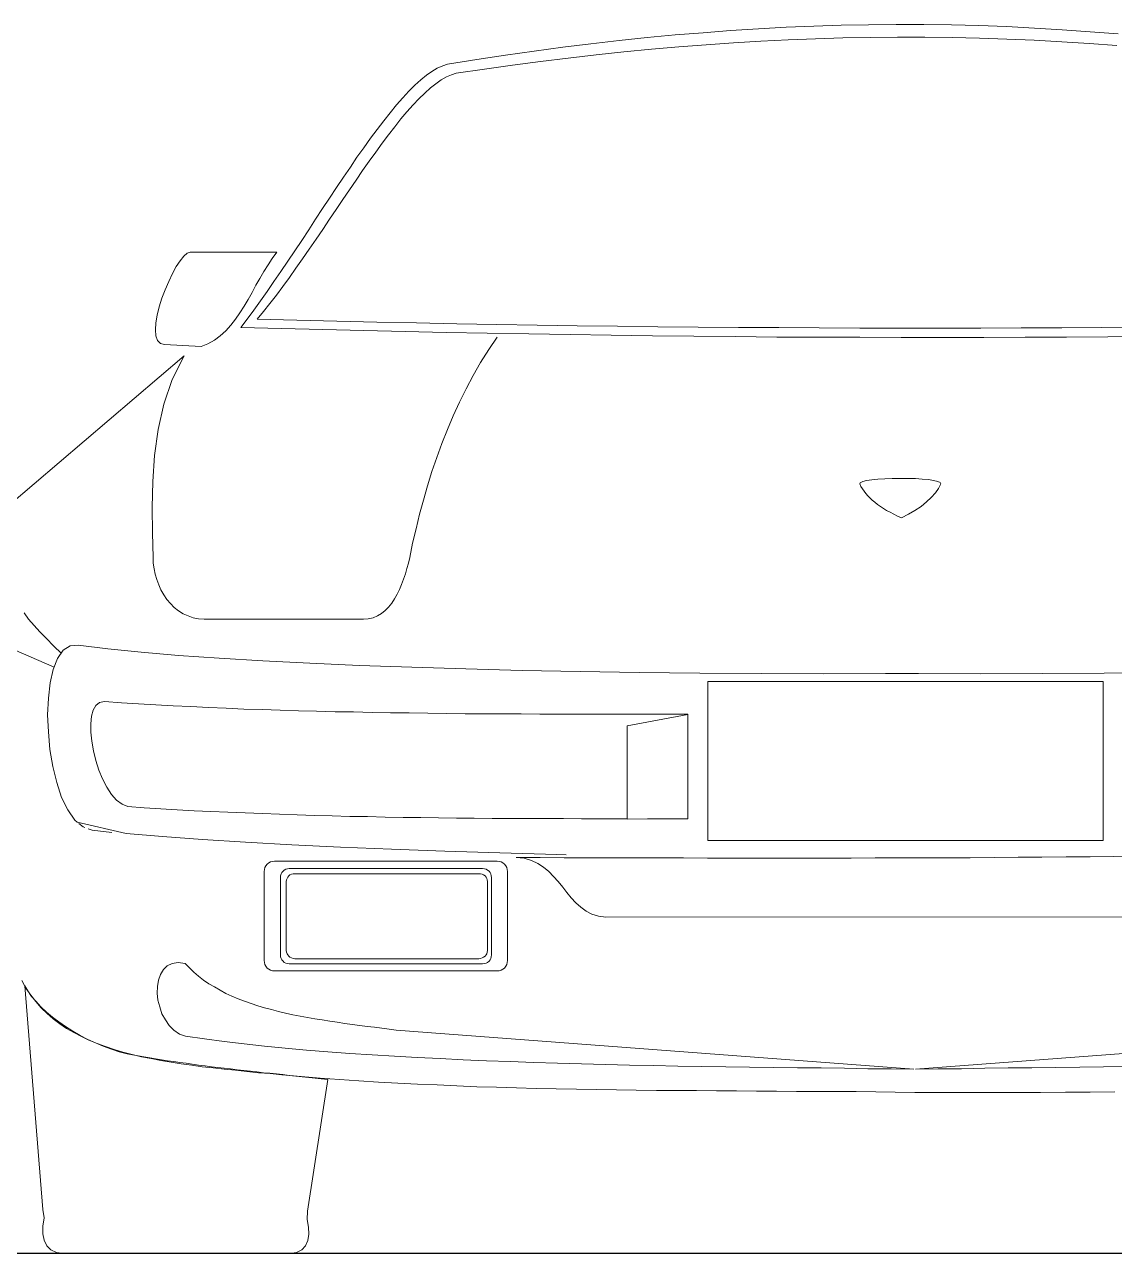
# Model space of a CAD drawing. Header units: millimetres. Extents: x 587797 to 2274247, y 1711 to 439204.
# Drawn here: x 973342 to 975114, y 283670 to 285669 of the extents above; entities that cross this region are included whole.
import ezdxf

# ---------------------------------------------------------------- set-up
doc = ezdxf.new("R2010")
doc.units = ezdxf.units.MM
doc.layers.add('finiture', color=7, linetype='Continuous', lineweight=20)

msp = doc.modelspace()

# ---------------------------------------------------------------- linework, layer by layer
msp.add_line((1042868.164, 283669.666, 442.155), (971709.651, 283669.666, 442.155))
at = {"layer": 'finiture'}
for p, q in [((974759.047, 285668.607, 442.155), (974714.19, 285668.197, 442.155)), ((974803.888, 285668.607, 442.155), (974759.047, 285668.607, 442.155)), ((974848.746, 285668.197, 442.155), (974803.888, 285668.607, 442.155)), ((974399.795, 285651.789, 442.155), (974354.134, 285647.376, 442.155)), ((974445.062, 285655.383, 442.155), (974399.795, 285651.789, 442.155)), ((974489.903, 285658.992, 442.155), (974445.062, 285655.383, 442.155)), ((974535.17, 285661.798, 442.155), (974489.903, 285658.992, 442.155)), ((974580.028, 285664.193, 442.155), (974535.17, 285661.798, 442.155)), ((974624.885, 285666.195, 442.155), (974580.028, 285664.193, 442.155)), ((974669.332, 285667.409, 442.155), (974624.885, 285666.195, 442.155)), ((974714.19, 285668.197, 442.155), (974669.332, 285667.409, 442.155)), ((974893.603, 285666.999, 442.155), (974848.746, 285668.197, 442.155)), ((974938.46, 285665.407, 442.155), (974893.603, 285666.999, 442.155)), ((974983.711, 285662.995, 442.155), (974938.46, 285665.407, 442.155)), ((975028.963, 285660.19, 442.155), (974983.711, 285662.995, 442.155)), ((975074.23, 285656.99, 442.155), (975028.963, 285660.19, 442.155)), ((975119.875, 285653.381, 442.155), (975074.23, 285656.99, 442.155)), ((974216.772, 285631.756, 442.155), (974170.307, 285625.357, 442.155)), ((974262.827, 285637.367, 442.155), (974216.772, 285631.756, 442.155)), ((974308.488, 285642.569, 442.155), (974262.827, 285637.367, 442.155)), ((974354.134, 285647.376, 442.155), (974308.488, 285642.569, 442.155)), ((974405.406, 285632.56, 442.155), (974360.943, 285628.557, 442.155)), ((974450.263, 285635.76, 442.155), (974405.406, 285632.56, 442.155)), ((974494.711, 285638.959, 442.155), (974450.263, 285635.76, 442.155)), ((974539.174, 285641.765, 442.155), (974494.711, 285638.959, 442.155)), ((974583.621, 285643.766, 442.155), (974539.174, 285641.765, 442.155)), ((974628.084, 285645.374, 442.155), (974583.621, 285643.766, 442.155)), ((974672.138, 285646.982, 442.155), (974628.084, 285645.374, 442.155)), ((974716.601, 285647.77, 442.155), (974672.138, 285646.982, 442.155)), ((974761.049, 285648.18, 442.155), (974716.601, 285647.77, 442.155)), ((974805.496, 285648.18, 442.155), (974761.049, 285648.18, 442.155)), ((974849.943, 285647.376, 442.155), (974805.496, 285648.18, 442.155)), ((974894.407, 285646.572, 442.155), (974849.943, 285647.376, 442.155)), ((974938.854, 285644.98, 442.155), (974894.407, 285646.572, 442.155)), ((974983.317, 285642.978, 442.155), (974938.854, 285644.98, 442.155)), ((975028.175, 285640.567, 442.155), (974983.317, 285642.978, 442.155)), ((975073.016, 285637.761, 442.155), (975028.175, 285640.567, 442.155)), ((975117.873, 285634.562, 442.155), (975073.016, 285637.761, 442.155)), ((974076.999, 285611.739, 442.155), (974029.73, 285604.126, 442.155)), ((974123.858, 285618.942, 442.155), (974076.999, 285611.739, 442.155)), ((974170.307, 285625.357, 442.155), (974123.858, 285618.942, 442.155)), ((974225.977, 285614.135, 442.155), (974180.726, 285608.524, 442.155)), ((974271.244, 285619.336, 442.155), (974225.977, 285614.135, 442.155)), ((974316.101, 285624.143, 442.155), (974271.244, 285619.336, 442.155)), ((974360.943, 285628.557, 442.155), (974316.101, 285624.143, 442.155)), ((974004.102, 285592.51, 442.155), (973995.291, 285586.095, 442.155)), ((974012.913, 285597.711, 442.155), (974004.102, 285592.51, 442.155)), ((974021.724, 285601.715, 442.155), (974012.913, 285597.711, 442.155)), ((974029.73, 285604.126, 442.155), (974021.724, 285601.715, 442.155)), ((974043.758, 285589.31, 442.155), (974035.751, 285586.899, 442.155)), ((974089.403, 285596.119, 442.155), (974043.758, 285589.31, 442.155)), ((974135.065, 285602.519, 442.155), (974089.403, 285596.119, 442.155)), ((974180.726, 285608.524, 442.155), (974135.065, 285602.519, 442.155)), ((973976.472, 285570.081, 442.155), (973966.858, 285560.073, 442.155)), ((973986.087, 285578.892, 442.155), (973976.472, 285570.081, 442.155)), ((973995.291, 285586.095, 442.155), (973986.087, 285578.892, 442.155)), ((974010.517, 285572.477, 442.155), (974001.706, 285565.668, 442.155)), ((974019.328, 285578.498, 442.155), (974010.517, 285572.477, 442.155)), ((974027.729, 285583.699, 442.155), (974019.328, 285578.498, 442.155)), ((974035.751, 285586.899, 442.155), (974027.729, 285583.699, 442.155)), ((973956.849, 285549.654, 442.155), (973946.841, 285538.038, 442.155)), ((973966.858, 285560.073, 442.155), (973956.849, 285549.654, 442.155)), ((973992.486, 285557.267, 442.155), (973982.871, 285548.047, 442.155)), ((974001.706, 285565.668, 442.155), (973992.486, 285557.267, 442.155)), ((973946.841, 285538.038, 442.155), (973936.422, 285525.224, 442.155)), ((973973.667, 285538.038, 442.155), (973963.658, 285526.832, 442.155)), ((973982.871, 285548.047, 442.155), (973973.667, 285538.038, 442.155)), ((973926.004, 285512.016, 442.155), (973915.192, 285497.988, 442.155)), ((973936.422, 285525.224, 442.155), (973926.004, 285512.016, 442.155)), ((973953.634, 285515.216, 442.155), (973943.625, 285502.401, 442.155)), ((973963.658, 285526.832, 442.155), (973953.634, 285515.216, 442.155)), ((973915.192, 285497.988, 442.155), (973904.379, 285483.566, 442.155)), ((973933.617, 285489.178, 442.155), (973923.198, 285475.56, 442.155)), ((973943.625, 285502.401, 442.155), (973933.617, 285489.178, 442.155)), ((973904.379, 285483.566, 442.155), (973893.567, 285468.357, 442.155)), ((973923.198, 285475.56, 442.155), (973912.796, 285461.138, 442.155)), ((973882.36, 285452.737, 442.155), (973871.532, 285436.708, 442.155)), ((973893.567, 285468.357, 442.155), (973882.36, 285452.737, 442.155)), ((973912.796, 285461.138, 442.155), (973902.377, 285446.322, 442.155)), ((973871.532, 285436.708, 442.155), (973860.326, 285420.3, 442.155)), ((973891.565, 285431.112, 442.155), (973880.753, 285415.493, 442.155)), ((973902.377, 285446.322, 442.155), (973891.565, 285431.112, 442.155)), ((973860.326, 285420.3, 442.155), (973849.104, 285403.466, 442.155)), ((973880.753, 285415.493, 442.155), (973869.94, 285399.873, 442.155)), ((973849.104, 285403.466, 442.155), (973837.897, 285386.255, 442.155)), ((973869.94, 285399.873, 442.155), (973859.128, 285383.843, 442.155)), ((973826.281, 285369.437, 442.155), (973815.074, 285352.21, 442.155)), ((973837.897, 285386.255, 442.155), (973826.281, 285369.437, 442.155)), ((973859.128, 285383.843, 442.155), (973848.315, 285367.83, 442.155)), ((973815.074, 285352.21, 442.155), (973803.852, 285334.589, 442.155)), ((973837.503, 285351.816, 442.155), (973826.691, 285335.393, 442.155)), ((973848.315, 285367.83, 442.155), (973837.503, 285351.816, 442.155)), ((973803.852, 285334.589, 442.155), (973792.646, 285317.361, 442.155)), ((973826.691, 285335.393, 442.155), (973815.863, 285319.363, 442.155)), ((973792.646, 285317.361, 442.155), (973781.03, 285300.544, 442.155)), ((973815.863, 285319.363, 442.155), (973804.656, 285303.349, 442.155)), ((973600.797, 285291.733, 442.155), (973594.792, 285284.53, 442.155)), ((973606.408, 285296.54, 442.155), (973600.797, 285291.733, 442.155)), ((973611.215, 285298.148, 442.155), (973606.408, 285296.54, 442.155)), ((973752.186, 285298.148, 442.155), (973611.215, 285298.148, 442.155)), ((973744.573, 285288.124, 442.155), (973752.186, 285298.148, 442.155)), ((973781.03, 285300.544, 442.155), (973769.807, 285283.726, 442.155)), ((973804.656, 285303.349, 442.155), (973793.844, 285287.73, 442.155)), ((973588.392, 285274.916, 442.155), (973582.372, 285263.693, 442.155)), ((973594.792, 285284.53, 442.155), (973588.392, 285274.916, 442.155)), ((973730.971, 285266.909, 442.155), (973737.764, 285277.721, 442.155)), ((973737.764, 285277.721, 442.155), (973744.573, 285288.124, 442.155)), ((973769.807, 285283.726, 442.155), (973758.601, 285266.909, 442.155)), ((973783.031, 285272.504, 442.155), (973772.613, 285257.294, 442.155)), ((973793.844, 285287.73, 442.155), (973783.031, 285272.504, 442.155)), ((973576.366, 285250.879, 442.155), (973570.361, 285237.261, 442.155)), ((973582.372, 285263.693, 442.155), (973576.366, 285250.879, 442.155)), ((973718.141, 285244.48, 442.155), (973724.556, 285255.687, 442.155)), ((973724.556, 285255.687, 442.155), (973730.971, 285266.909, 442.155)), ((973747.379, 285250.485, 442.155), (973736.566, 285234.456, 442.155)), ((973758.601, 285266.909, 442.155), (973747.379, 285250.485, 442.155)), ((973772.613, 285257.294, 442.155), (973761.801, 285242.478, 442.155)), ((973570.361, 285237.261, 442.155), (973565.16, 285223.643, 442.155)), ((973705.327, 285221.642, 442.155), (973711.742, 285232.864, 442.155)), ((973711.742, 285232.864, 442.155), (973718.141, 285244.48, 442.155)), ((973736.566, 285234.456, 442.155), (973725.36, 285219.246, 442.155)), ((973761.801, 285242.478, 442.155), (973751.382, 285228.451, 442.155)), ((973560.747, 285209.631, 442.155), (973557.547, 285196.014, 442.155)), ((973565.16, 285223.643, 442.155), (973560.747, 285209.631, 442.155)), ((973692.119, 285199.623, 442.155), (973698.928, 285210.435, 442.155)), ((973698.928, 285210.435, 442.155), (973705.327, 285221.642, 442.155)), ((973725.36, 285219.246, 442.155), (973714.548, 285204.02, 442.155)), ((973740.57, 285214.833, 442.155), (973730.561, 285201.625, 442.155)), ((973751.382, 285228.451, 442.155), (973740.57, 285214.833, 442.155)), ((973557.547, 285196.014, 442.155), (973555.545, 285183.199, 442.155)), ((973677.303, 285179.59, 442.155), (973684.9, 285189.205, 442.155)), ((973684.9, 285189.205, 442.155), (973692.119, 285199.623, 442.155)), ((973703.735, 285189.599, 442.155), (973693.317, 285175.996, 442.155)), ((973714.548, 285204.02, 442.155), (973703.735, 285189.599, 442.155)), ((973730.561, 285201.625, 442.155), (973720.143, 285189.205, 442.155)), ((973720.143, 285189.205, 442.155), (973784.623, 285187.597, 442.155)), ((973555.545, 285183.199, 442.155), (973554.742, 285171.977, 442.155)), ((973554.742, 285171.977, 442.155), (973555.545, 285162.378, 442.155)), ((973660.076, 285162.378, 442.155), (973668.886, 285170.385, 442.155)), ((973668.886, 285170.385, 442.155), (973677.303, 285179.59, 442.155)), ((973693.317, 285175.996, 442.155), (973759.799, 285174.389, 442.155)), ((973759.799, 285174.389, 442.155), (973826.691, 285172.387, 442.155)), ((973784.623, 285187.597, 442.155), (973849.513, 285186.005, 442.155)), ((973826.691, 285172.387, 442.155), (973893.567, 285170.779, 442.155)), ((973849.513, 285186.005, 442.155), (973914.388, 285184.397, 442.155)), ((973893.567, 285170.779, 442.155), (973960.443, 285169.582, 442.155)), ((973914.388, 285184.397, 442.155), (973979.278, 285183.199, 442.155)), ((973960.443, 285169.582, 442.155), (974027.335, 285167.974, 442.155)), ((973979.278, 285183.199, 442.155), (974044.562, 285182.002, 442.155)), ((974044.562, 285182.002, 442.155), (974109.83, 285180.788, 442.155)), ((974109.83, 285180.788, 442.155), (974175.115, 285179.59, 442.155)), ((974175.115, 285179.59, 442.155), (974240.399, 285178.786, 442.155)), ((974240.399, 285178.786, 442.155), (974306.077, 285177.998, 442.155)), ((974306.077, 285177.998, 442.155), (974371.361, 285177.194, 442.155)), ((974371.361, 285177.194, 442.155), (974437.039, 285176.39, 442.155)), ((974437.039, 285176.39, 442.155), (974502.733, 285175.996, 442.155)), ((974502.733, 285175.996, 442.155), (974568.411, 285175.587, 442.155)), ((974568.411, 285175.587, 442.155), (974634.09, 285175.193, 442.155)), ((974634.09, 285175.193, 442.155), (974699.768, 285174.783, 442.155)), ((974699.768, 285174.783, 442.155), (974765.446, 285174.783, 442.155)), ((974765.446, 285174.783, 442.155), (974831.124, 285174.783, 442.155)), ((974831.124, 285174.783, 442.155), (974896.802, 285174.783, 442.155)), ((974896.802, 285174.783, 442.155), (974962.481, 285175.193, 442.155)), ((974962.481, 285175.193, 442.155), (975028.175, 285175.193, 442.155)), ((975028.175, 285175.193, 442.155), (975093.443, 285175.996, 442.155)), ((975093.443, 285175.996, 442.155), (975159.137, 285176.39, 442.155)), ((973555.545, 285162.378, 442.155), (973557.941, 285154.766, 442.155)), ((973557.941, 285154.766, 442.155), (973562.748, 285149.958, 442.155)), ((973562.748, 285149.958, 442.155), (973569.557, 285147.957, 442.155)), ((973628.836, 285144.757, 442.155), (973640.043, 285149.549, 442.155)), ((973640.043, 285149.549, 442.155), (973650.461, 285155.16, 442.155)), ((973650.461, 285155.16, 442.155), (973660.076, 285162.378, 442.155)), ((974027.335, 285167.974, 442.155), (974094.211, 285166.776, 442.155)), ((974094.211, 285166.776, 442.155), (974161.497, 285165.578, 442.155)), ((974110.24, 285160.377, 442.155), (974096.622, 285139.95, 442.155)), ((974161.497, 285165.578, 442.155), (974228.782, 285164.38, 442.155)), ((974228.782, 285164.38, 442.155), (974295.674, 285163.576, 442.155)), ((974295.674, 285163.576, 442.155), (974362.96, 285162.378, 442.155)), ((974362.96, 285162.378, 442.155), (974430.23, 285161.575, 442.155)), ((974430.23, 285161.575, 442.155), (974497.516, 285161.165, 442.155)), ((974497.516, 285161.165, 442.155), (974564.802, 285160.377, 442.155)), ((974564.802, 285160.377, 442.155), (974632.088, 285159.967, 442.155)), ((974632.088, 285159.967, 442.155), (974699.768, 285159.967, 442.155)), ((974699.768, 285159.967, 442.155), (974767.038, 285159.573, 442.155)), ((974767.038, 285159.573, 442.155), (974834.324, 285159.573, 442.155)), ((974834.324, 285159.573, 442.155), (974901.61, 285159.573, 442.155)), ((974901.61, 285159.573, 442.155), (974968.895, 285159.967, 442.155)), ((974968.895, 285159.967, 442.155), (975035.772, 285159.967, 442.155)), ((975035.772, 285159.967, 442.155), (975103.057, 285160.771, 442.155)), ((975103.057, 285160.771, 442.155), (975170.343, 285161.165, 442.155)), ((973316.853, 284886.82, 442.155), (973601.207, 285129.926, 442.155)), ((973569.557, 285147.957, 442.155), (973628.836, 285144.757, 442.155)), ((973581.978, 285091.483, 442.155), (973601.207, 285129.926, 442.155)), ((974096.622, 285139.95, 442.155), (974083.398, 285119.113, 442.155)), ((974083.398, 285119.113, 442.155), (974071.388, 285097.898, 442.155)), ((973568.36, 285051.039, 442.155), (973581.978, 285091.483, 442.155)), ((974071.388, 285097.898, 442.155), (974059.772, 285076.258, 442.155)), ((974059.772, 285076.258, 442.155), (974048.959, 285054.239, 442.155)), ((973559.155, 285009.776, 442.155), (973568.36, 285051.039, 442.155)), ((974048.959, 285054.239, 442.155), (974038.951, 285032.204, 442.155)), ((974038.951, 285032.204, 442.155), (974029.336, 285009.776, 442.155)), ((973553.134, 284967.724, 442.155), (973559.155, 285009.776, 442.155)), ((974029.336, 285009.776, 442.155), (974020.526, 284987.347, 442.155)), ((974020.526, 284987.347, 442.155), (974012.109, 284964.524, 442.155)), ((973550.344, 284925.278, 442.155), (973553.134, 284967.724, 442.155)), ((974012.109, 284964.524, 442.155), (974004.102, 284941.702, 442.155)), ((974004.102, 284941.702, 442.155), (973996.899, 284918.469, 442.155)), ((974740.622, 284929.676, 442.155), (974729.415, 284928.888, 442.155)), ((974752.632, 284930.085, 442.155), (974740.622, 284929.676, 442.155)), ((974765.446, 284930.479, 442.155), (974752.632, 284930.085, 442.155)), ((974777.85, 284930.479, 442.155), (974765.446, 284930.479, 442.155)), ((974790.27, 284930.085, 442.155), (974777.85, 284930.479, 442.155)), ((974801.477, 284929.282, 442.155), (974790.27, 284930.085, 442.155)), ((974811.501, 284928.478, 442.155), (974801.477, 284929.282, 442.155)), ((973549.54, 284883.226, 442.155), (973550.344, 284925.278, 442.155)), ((973996.899, 284918.469, 442.155), (973990.484, 284895.237, 442.155)), ((974700.572, 284923.276, 442.155), (974699.768, 284921.275, 442.155)), ((974699.768, 284921.275, 442.155), (974701.769, 284917.271, 442.155)), ((974704.575, 284925.278, 442.155), (974700.572, 284923.276, 442.155)), ((974701.769, 284917.271, 442.155), (974704.181, 284913.268, 442.155)), ((974704.181, 284913.268, 442.155), (974706.987, 284909.659, 442.155)), ((974710.99, 284926.87, 442.155), (974704.575, 284925.278, 442.155)), ((974706.987, 284909.659, 442.155), (974709.792, 284905.655, 442.155)), ((974719.391, 284928.084, 442.155), (974710.99, 284926.87, 442.155)), ((974729.415, 284928.888, 442.155), (974719.391, 284928.084, 442.155)), ((974819.902, 284926.87, 442.155), (974811.501, 284928.478, 442.155)), ((974826.711, 284925.278, 442.155), (974819.902, 284926.87, 442.155)), ((974822.708, 284906.853, 442.155), (974827.925, 284914.056, 442.155)), ((974830.32, 284923.67, 442.155), (974826.711, 284925.278, 442.155)), ((974827.925, 284914.056, 442.155), (974831.518, 284921.275, 442.155)), ((974831.518, 284921.275, 442.155), (974830.32, 284923.67, 442.155)), ((973990.484, 284895.237, 442.155), (973984.085, 284872.004, 442.155)), ((974709.792, 284905.655, 442.155), (974712.992, 284902.046, 442.155)), ((974712.992, 284902.046, 442.155), (974716.601, 284898.436, 442.155)), ((974716.601, 284898.436, 442.155), (974720.195, 284894.843, 442.155)), ((974720.195, 284894.843, 442.155), (974724.198, 284891.627, 442.155)), ((974724.198, 284891.627, 442.155), (974728.611, 284888.034, 442.155)), ((974799.475, 284884.818, 442.155), (974808.286, 284892.037, 442.155)), ((974808.286, 284892.037, 442.155), (974815.899, 284899.24, 442.155)), ((974815.899, 284899.24, 442.155), (974822.708, 284906.853, 442.155)), ((973549.934, 284841.979, 442.155), (973549.54, 284883.226, 442.155)), ((973984.085, 284872.004, 442.155), (973978.474, 284848.378, 442.155)), ((974728.611, 284888.034, 442.155), (974733.419, 284884.818, 442.155)), ((974733.419, 284884.818, 442.155), (974738.226, 284881.225, 442.155)), ((974738.226, 284881.225, 442.155), (974743.427, 284878.419, 442.155)), ((974743.427, 284878.419, 442.155), (974749.038, 284875.22, 442.155)), ((974749.038, 284875.22, 442.155), (974755.043, 284872.004, 442.155)), ((974755.043, 284872.004, 442.155), (974761.443, 284869.199, 442.155)), ((974761.443, 284869.199, 442.155), (974767.842, 284866.409, 442.155)), ((974767.842, 284866.409, 442.155), (974779.048, 284872.004, 442.155)), ((974779.048, 284872.004, 442.155), (974789.467, 284878.419, 442.155)), ((974789.467, 284878.419, 442.155), (974799.475, 284884.818, 442.155)), ((973550.738, 284801.519, 442.155), (973549.934, 284841.979, 442.155)), ((973978.474, 284848.378, 442.155), (973972.863, 284825.145, 442.155)), ((973972.863, 284825.145, 442.155), (973968.056, 284801.519, 442.155)), ((973551.132, 284792.708, 442.155), (973550.738, 284801.519, 442.155)), ((973552.346, 284783.503, 442.155), (973551.132, 284792.708, 442.155)), ((973966.054, 284792.708, 442.155), (973963.658, 284783.897, 442.155)), ((973968.056, 284801.519, 442.155), (973966.054, 284792.708, 442.155)), ((973553.938, 284774.693, 442.155), (973552.346, 284783.503, 442.155)), ((973556.743, 284765.882, 442.155), (973553.938, 284774.693, 442.155)), ((973961.247, 284775.087, 442.155), (973958.047, 284766.276, 442.155)), ((973963.658, 284783.897, 442.155), (973961.247, 284775.087, 442.155)), ((973559.943, 284757.071, 442.155), (973556.743, 284765.882, 442.155)), ((973563.552, 284749.049, 442.155), (973559.943, 284757.071, 442.155)), ((973568.36, 284741.042, 442.155), (973563.552, 284749.049, 442.155)), ((973951.632, 284749.459, 442.155), (973947.629, 284741.846, 442.155)), ((973954.847, 284757.859, 442.155), (973951.632, 284749.459, 442.155)), ((973958.047, 284766.276, 442.155), (973954.847, 284757.859, 442.155)), ((973573.167, 284733.429, 442.155), (973568.36, 284741.042, 442.155)), ((973579.172, 284726.62, 442.155), (973573.167, 284733.429, 442.155)), ((973943.231, 284734.233, 442.155), (973938.818, 284727.424, 442.155)), ((973947.629, 284741.846, 442.155), (973943.231, 284734.233, 442.155)), ((973341.284, 284711.804, 442.155), (973348.487, 284701.402, 442.155)), ((973585.177, 284720.615, 442.155), (973579.172, 284726.62, 442.155)), ((973591.986, 284715.02, 442.155), (973585.177, 284720.615, 442.155)), ((973599.599, 284710.212, 442.155), (973591.986, 284715.02, 442.155)), ((973607.606, 284706.603, 442.155), (973599.599, 284710.212, 442.155)), ((973922, 284710.606, 442.155), (973915.601, 284706.603, 442.155)), ((973928.006, 284715.414, 442.155), (973922, 284710.606, 442.155)), ((973933.617, 284721.025, 442.155), (973928.006, 284715.414, 442.155)), ((973938.818, 284727.424, 442.155), (973933.617, 284721.025, 442.155)), ((973348.487, 284701.402, 442.155), (973357.297, 284690.983, 442.155)), ((973357.297, 284690.983, 442.155), (973366.502, 284680.565, 442.155)), ((973616.022, 284703.797, 442.155), (973607.606, 284706.603, 442.155)), ((973624.833, 284702.19, 442.155), (973616.022, 284703.797, 442.155)), ((973634.038, 284701.402, 442.155), (973624.833, 284702.19, 442.155)), ((973892.763, 284701.402, 442.155), (973634.038, 284701.402, 442.155)), ((973900.77, 284702.19, 442.155), (973892.763, 284701.402, 442.155)), ((973908.383, 284703.797, 442.155), (973900.77, 284702.19, 442.155)), ((973915.601, 284706.603, 442.155), (973908.383, 284703.797, 442.155)), ((973268.781, 284676.168, 442.155), (973389.734, 284623.303, 442.155)), ((973366.502, 284680.565, 442.155), (973377.314, 284669.753, 442.155)), ((973377.314, 284669.753, 442.155), (973388.931, 284658.136, 442.155)), ((973388.931, 284658.136, 442.155), (973401.76, 284645.732, 442.155)), ((973395.346, 284637.315, 442.155), (973404.55, 284650.933, 442.155)), ((973404.55, 284650.933, 442.155), (973415.772, 284658.136, 442.155)), ((973415.772, 284658.136, 442.155), (973428.981, 284659.35, 442.155)), ((973428.981, 284659.35, 442.155), (973477.053, 284653.329, 442.155)), ((973477.053, 284653.329, 442.155), (973531.509, 284647.734, 442.155)), ((973388.537, 284619.694, 442.155), (973395.346, 284637.315, 442.155)), ((973531.509, 284647.734, 442.155), (973591.986, 284642.517, 442.155)), ((973591.986, 284642.517, 442.155), (973658.074, 284637.709, 442.155)), ((973658.074, 284637.709, 442.155), (973729.363, 284633.706, 442.155)), ((973729.363, 284633.706, 442.155), (973805.854, 284629.703, 442.155)), ((973805.854, 284629.703, 442.155), (973886.364, 284626.109, 442.155)), ((973383.335, 284597.659, 442.155), (973388.537, 284619.694, 442.155)), ((973886.364, 284626.109, 442.155), (973971.271, 284623.303, 442.155)), ((973971.271, 284623.303, 442.155), (974059.378, 284620.498, 442.155)), ((974059.378, 284620.498, 442.155), (974151.094, 284618.086, 442.155)), ((974151.094, 284618.086, 442.155), (974245.206, 284616.494, 442.155)), ((974245.206, 284616.494, 442.155), (974341.32, 284614.887, 442.155)), ((974341.32, 284614.887, 442.155), (974439.845, 284613.689, 442.155)), ((974439.845, 284613.689, 442.155), (974539.568, 284612.885, 442.155)), ((974539.568, 284612.885, 442.155), (974640.505, 284612.491, 442.155)), ((974640.505, 284612.491, 442.155), (974741.819, 284612.885, 442.155)), ((974741.819, 284612.885, 442.155), (974768.653, 284612.885, 442.155)), ((974795.487, 284612.885, 442.155), (974768.653, 284612.885, 442.155)), ((974896.802, 284612.491, 442.155), (974795.487, 284612.885, 442.155)), ((974997.739, 284612.885, 442.155), (974896.802, 284612.491, 442.155)), ((975097.462, 284613.689, 442.155), (974997.739, 284612.885, 442.155)), ((975195.987, 284614.887, 442.155), (975097.462, 284613.689, 442.155)), ((973380.53, 284572.835, 442.155), (973383.335, 284597.659, 442.155)), ((974452.659, 284600.229, 442.155), (975095.854, 284600.229, 442.155)), ((974452.659, 284341.535, 442.155), (974452.659, 284600.229, 442.155)), ((975095.854, 284600.229, 442.155), (975095.854, 284341.535, 442.155)), ((973379.332, 284546.009, 442.155), (973380.53, 284572.835, 442.155)), ((973450.621, 284543.598, 442.155), (973453.411, 284553.606, 442.155)), ((973453.411, 284553.606, 442.155), (973457.824, 284561.219, 442.155)), ((973457.824, 284561.219, 442.155), (973463.829, 284566.026, 442.155)), ((973463.829, 284566.026, 442.155), (973471.836, 284567.224, 442.155)), ((973471.836, 284567.224, 442.155), (973499.482, 284565.222, 442.155)), ((973499.482, 284565.222, 442.155), (973527.112, 284563.63, 442.155)), ((973527.112, 284563.63, 442.155), (973555.151, 284562.023, 442.155)), ((973555.151, 284562.023, 442.155), (973583.585, 284560.415, 442.155)), ((973583.585, 284560.415, 442.155), (973612.019, 284559.217, 442.155)), ((973612.019, 284559.217, 442.155), (973640.847, 284557.61, 442.155)), ((973640.847, 284557.61, 442.155), (973669.69, 284556.412, 442.155)), ((973669.69, 284556.412, 442.155), (973698.518, 284555.214, 442.155)), ((973698.518, 284555.214, 442.155), (973728.165, 284554.41, 442.155)), ((973728.165, 284554.41, 442.155), (973757.403, 284553.212, 442.155)), ((973757.403, 284553.212, 442.155), (973787.035, 284552.408, 442.155)), ((973787.035, 284552.408, 442.155), (973816.666, 284551.604, 442.155)), ((973816.666, 284551.604, 442.155), (973846.708, 284550.816, 442.155)), ((973846.708, 284550.816, 442.155), (973876.749, 284550.406, 442.155)), ((973876.749, 284550.406, 442.155), (973906.791, 284549.603, 442.155)), ((973906.791, 284549.603, 442.155), (973936.816, 284549.209, 442.155)), ((973936.816, 284549.209, 442.155), (973967.252, 284548.799, 442.155)), ((973380.53, 284517.969, 442.155), (973379.332, 284546.009, 442.155)), ((973449.407, 284531.177, 442.155), (973450.621, 284543.598, 442.155)), ((973449.407, 284517.56, 442.155), (973449.407, 284531.177, 442.155)), ((973967.252, 284548.799, 442.155), (973997.293, 284548.405, 442.155)), ((973997.293, 284548.405, 442.155), (974027.729, 284548.011, 442.155)), ((974027.729, 284548.011, 442.155), (974058.164, 284547.601, 442.155)), ((974058.164, 284547.601, 442.155), (974088.615, 284547.601, 442.155)), ((974088.615, 284547.601, 442.155), (974119.051, 284547.207, 442.155)), ((974119.051, 284547.207, 442.155), (974149.092, 284547.207, 442.155)), ((974149.092, 284547.207, 442.155), (974179.528, 284546.797, 442.155)), ((974179.528, 284546.797, 442.155), (974209.963, 284546.797, 442.155)), ((974209.963, 284546.797, 442.155), (974240.399, 284546.797, 442.155)), ((974240.399, 284546.797, 442.155), (974270.44, 284546.797, 442.155)), ((974270.44, 284546.797, 442.155), (974300.482, 284546.797, 442.155)), ((974300.482, 284546.797, 442.155), (974330.507, 284546.797, 442.155)), ((974420.222, 284546.403, 442.155), (974321.697, 284527.978, 442.155)), ((974330.507, 284546.797, 442.155), (974360.549, 284546.797, 442.155)), ((974360.549, 284546.797, 442.155), (974390.59, 284546.797, 442.155)), ((974390.59, 284546.797, 442.155), (974420.222, 284546.797, 442.155)), ((974420.222, 284546.797, 442.155), (974420.222, 284376.604, 442.155)), ((974420.222, 284377.408, 442.155), (974420.222, 284546.403, 442.155)), ((973382.925, 284489.551, 442.155), (973380.53, 284517.969, 442.155)), ((973451.015, 284502.759, 442.155), (973449.407, 284517.56, 442.155)), ((974321.697, 284527.978, 442.155), (974321.697, 284376.21, 442.155)), ((973387.733, 284461.512, 442.155), (973382.925, 284489.551, 442.155)), ((973453.821, 284487.14, 442.155), (973451.015, 284502.759, 442.155)), ((973457.824, 284471.52, 442.155), (973453.821, 284487.14, 442.155)), ((973462.631, 284455.901, 442.155), (973457.824, 284471.52, 442.155)), ((973394.148, 284435.474, 442.155), (973387.733, 284461.512, 442.155)), ((973468.637, 284441.494, 442.155), (973462.631, 284455.901, 442.155)), ((973402.154, 284411.453, 442.155), (973394.148, 284435.474, 442.155)), ((973475.445, 284427.877, 442.155), (973468.637, 284441.494, 442.155)), ((973412.163, 284391.026, 442.155), (973402.154, 284411.453, 442.155)), ((973483.058, 284416.26, 442.155), (973475.445, 284427.877, 442.155)), ((973491.459, 284407.04, 442.155), (973483.058, 284416.26, 442.155)), ((973423.779, 284374.603, 442.155), (973412.163, 284391.026, 442.155)), ((973500.27, 284400.231, 442.155), (973491.459, 284407.04, 442.155)), ((973509.49, 284396.637, 442.155), (973500.27, 284400.231, 442.155)), ((973536.316, 284394.636, 442.155), (973509.49, 284396.637, 442.155)), ((973563.158, 284393.028, 442.155), (973536.316, 284394.636, 442.155)), ((973589.984, 284391.42, 442.155), (973563.158, 284393.028, 442.155)), ((973617.614, 284389.828, 442.155), (973589.984, 284391.42, 442.155)), ((973644.85, 284388.615, 442.155), (973617.614, 284389.828, 442.155)), ((973427.389, 284371.403, 442.155), (973423.779, 284374.603, 442.155)), ((973507.095, 284352.978, 442.155), (973427.389, 284371.403, 442.155)), ((973427.389, 284371.403, 442.155), (973427.389, 284371.403, 442.155)), ((973672.496, 284387.417, 442.155), (973644.85, 284388.615, 442.155)), ((973700.52, 284386.219, 442.155), (973672.496, 284387.417, 442.155)), ((973728.56, 284385.021, 442.155), (973700.52, 284386.219, 442.155)), ((973756.599, 284384.217, 442.155), (973728.56, 284385.021, 442.155)), ((973785.033, 284383.019, 442.155), (973756.599, 284384.217, 442.155)), ((973813.467, 284382.215, 442.155), (973785.033, 284383.019, 442.155)), ((973841.901, 284381.412, 442.155), (973813.467, 284382.215, 442.155)), ((973870.744, 284380.608, 442.155), (973841.901, 284381.412, 442.155)), ((973899.178, 284380.214, 442.155), (973870.744, 284380.608, 442.155)), ((973928.006, 284379.41, 442.155), (973899.178, 284380.214, 442.155)), ((973957.243, 284379.016, 442.155), (973928.006, 284379.41, 442.155)), ((973986.087, 284378.606, 442.155), (973957.243, 284379.016, 442.155)), ((974014.915, 284378.212, 442.155), (973986.087, 284378.606, 442.155)), ((974044.152, 284377.802, 442.155), (974014.915, 284378.212, 442.155)), ((974072.996, 284377.802, 442.155), (974044.152, 284377.802, 442.155)), ((974102.233, 284377.408, 442.155), (974072.996, 284377.802, 442.155)), ((974131.471, 284377.408, 442.155), (974102.233, 284377.408, 442.155)), ((974160.299, 284377.014, 442.155), (974131.471, 284377.408, 442.155)), ((974189.536, 284377.014, 442.155), (974160.299, 284377.014, 442.155)), ((974218.364, 284377.014, 442.155), (974189.536, 284377.014, 442.155)), ((974247.602, 284376.604, 442.155), (974218.364, 284377.014, 442.155)), ((974276.445, 284376.604, 442.155), (974247.602, 284376.604, 442.155)), ((974305.273, 284376.604, 442.155), (974276.445, 284376.604, 442.155)), ((974321.697, 284376.604, 442.155), (974305.273, 284376.604, 442.155)), ((974321.697, 284376.21, 442.155), (974420.222, 284377.408, 442.155)), ((974354.544, 284376.604, 442.155), (974354.544, 284376.604, 442.155)), ((974362.96, 284376.604, 442.155), (974354.544, 284376.604, 442.155)), ((974391.788, 284376.604, 442.155), (974362.96, 284376.604, 442.155)), ((974420.222, 284376.604, 442.155), (974391.788, 284376.604, 442.155)), ((973430.194, 284368.992, 442.155), (973430.194, 284368.992, 442.155)), ((973437.003, 284363.396, 442.155), (973430.194, 284368.992, 442.155)), ((973439.793, 284362.592, 442.155), (973437.003, 284363.396, 442.155)), ((973445.01, 284360.591, 442.155), (973445.01, 284360.591, 442.155)), ((973451.819, 284358.179, 442.155), (973445.01, 284360.591, 442.155)), ((973483.862, 284354.176, 442.155), (973451.819, 284358.179, 442.155)), ((973566.358, 284347.777, 442.155), (973507.095, 284352.978, 442.155)), ((973631.248, 284342.969, 442.155), (973566.358, 284347.777, 442.155)), ((973701.339, 284338.556, 442.155), (973631.248, 284342.969, 442.155)), ((973776.222, 284334.553, 442.155), (973701.339, 284338.556, 442.155)), ((973855.518, 284330.549, 442.155), (973776.222, 284334.553, 442.155)), ((973938.424, 284327.35, 442.155), (973855.518, 284330.549, 442.155)), ((975095.854, 284341.535, 442.155), (974452.659, 284341.535, 442.155)), ((974024.939, 284324.134, 442.155), (973938.424, 284327.35, 442.155)), ((974114.653, 284321.345, 442.155), (974024.939, 284324.134, 442.155)), ((974207.158, 284318.539, 442.155), (974114.653, 284321.345, 442.155)), ((974154.294, 284312.534, 442.155), (974141.07, 284313.732, 442.155)), ((974141.07, 284313.732, 442.155), (974179.922, 284313.732, 442.155)), ((974165.91, 284308.924, 442.155), (974154.294, 284312.534, 442.155)), ((974179.922, 284313.732, 442.155), (974219.168, 284313.322, 442.155)), ((974222.383, 284318.129, 442.155), (974207.158, 284318.539, 442.155)), ((974219.168, 284313.322, 442.155), (974258.02, 284313.322, 442.155)), ((974258.02, 284313.322, 442.155), (974296.872, 284312.928, 442.155)), ((974296.872, 284312.928, 442.155), (974335.724, 284312.928, 442.155)), ((974335.724, 284312.928, 442.155), (974374.561, 284312.928, 442.155)), ((974374.561, 284312.928, 442.155), (974413.413, 284312.928, 442.155)), ((974413.413, 284312.928, 442.155), (974452.265, 284312.534, 442.155)), ((974452.265, 284312.534, 442.155), (974491.117, 284312.534, 442.155)), ((974491.117, 284312.534, 442.155), (974530.363, 284312.534, 442.155)), ((974530.363, 284312.534, 442.155), (974569.215, 284312.534, 442.155)), ((974569.215, 284312.534, 442.155), (974608.052, 284312.534, 442.155)), ((974608.052, 284312.534, 442.155), (974646.904, 284312.534, 442.155)), ((974646.904, 284312.534, 442.155), (974685.756, 284312.534, 442.155)), ((974685.756, 284312.534, 442.155), (974724.608, 284312.928, 442.155)), ((974724.608, 284312.928, 442.155), (974763.444, 284312.928, 442.155)), ((974763.444, 284312.928, 442.155), (974801.887, 284312.928, 442.155)), ((974801.887, 284312.928, 442.155), (974840.739, 284313.322, 442.155)), ((974840.739, 284313.322, 442.155), (974879.575, 284313.322, 442.155)), ((974879.575, 284313.322, 442.155), (974918.427, 284313.732, 442.155)), ((974918.427, 284313.732, 442.155), (974957.279, 284314.126, 442.155)), ((974957.279, 284314.126, 442.155), (974996.131, 284314.126, 442.155)), ((974996.131, 284314.126, 442.155), (975035.378, 284314.536, 442.155)), ((975035.378, 284314.536, 442.155), (975074.23, 284314.93, 442.155)), ((975074.23, 284314.93, 442.155), (975113.066, 284315.324, 442.155)), ((975113.066, 284315.324, 442.155), (975151.918, 284315.733, 442.155)), ((973731.365, 284290.893, 442.155), (973731.759, 284294.109, 442.155)), ((973731.365, 284145.919, 442.155), (973731.365, 284290.893, 442.155)), ((973731.759, 284294.109, 442.155), (973732.563, 284297.308, 442.155)), ((973732.563, 284297.308, 442.155), (973734.171, 284300.114, 442.155)), ((973734.171, 284300.114, 442.155), (973736.172, 284302.919, 442.155)), ((973736.172, 284302.919, 442.155), (973738.978, 284304.921, 442.155)), ((973738.978, 284304.921, 442.155), (973741.783, 284306.513, 442.155)), ((973741.783, 284306.513, 442.155), (973744.983, 284307.317, 442.155)), ((973744.983, 284307.317, 442.155), (973748.183, 284307.727, 442.155)), ((973748.183, 284307.727, 442.155), (974110.24, 284307.727, 442.155)), ((973758.995, 284286.89, 442.155), (973760.193, 284289.301, 442.155)), ((973760.193, 284289.301, 442.155), (973762.21, 284291.697, 442.155)), ((973762.21, 284291.697, 442.155), (973764.212, 284293.305, 442.155)), ((973764.212, 284293.305, 442.155), (973766.608, 284294.503, 442.155)), ((973766.608, 284294.503, 442.155), (973769.413, 284295.307, 442.155)), ((973769.413, 284295.307, 442.155), (973772.219, 284295.701, 442.155)), ((973772.219, 284295.701, 442.155), (974086.614, 284295.701, 442.155)), ((974086.614, 284295.701, 442.155), (974089.403, 284295.307, 442.155)), ((974089.403, 284295.307, 442.155), (974092.209, 284294.503, 442.155)), ((974092.209, 284294.503, 442.155), (974094.621, 284293.305, 442.155)), ((974094.621, 284293.305, 442.155), (974097.016, 284291.697, 442.155)), ((974097.016, 284291.697, 442.155), (974098.624, 284289.301, 442.155)), ((974098.624, 284289.301, 442.155), (974099.822, 284286.89, 442.155)), ((974110.24, 284307.727, 442.155), (974113.44, 284307.317, 442.155)), ((974113.44, 284307.317, 442.155), (974116.639, 284306.513, 442.155)), ((974116.639, 284306.513, 442.155), (974119.445, 284304.921, 442.155)), ((974119.445, 284304.921, 442.155), (974122.25, 284302.919, 442.155)), ((974122.25, 284302.919, 442.155), (974124.252, 284300.114, 442.155)), ((974124.252, 284300.114, 442.155), (974125.86, 284297.308, 442.155)), ((974125.86, 284297.308, 442.155), (974126.664, 284294.109, 442.155)), ((974126.664, 284294.109, 442.155), (974127.058, 284290.893, 442.155)), ((974127.058, 284290.893, 442.155), (974127.058, 284145.919, 442.155)), ((974176.312, 284304.117, 442.155), (974165.91, 284308.924, 442.155)), ((974185.533, 284298.112, 442.155), (974176.312, 284304.117, 442.155)), ((974194.344, 284290.893, 442.155), (974185.533, 284298.112, 442.155)), ((974201.956, 284282.886, 442.155), (974194.344, 284290.893, 442.155)), ((973757.797, 284281.295, 442.155), (973758.191, 284284.084, 442.155)), ((973757.797, 284155.124, 442.155), (973757.797, 284281.295, 442.155)), ((973758.191, 284284.084, 442.155), (973758.995, 284286.89, 442.155)), ((973767.412, 284274.486, 442.155), (973767.806, 284277.275, 442.155)), ((973767.412, 284162.342, 442.155), (973767.412, 284274.486, 442.155)), ((973767.806, 284277.275, 442.155), (973768.61, 284279.687, 442.155)), ((973768.61, 284279.687, 442.155), (973769.807, 284281.689, 442.155)), ((973769.807, 284281.689, 442.155), (973771.415, 284283.69, 442.155)), ((973771.415, 284283.69, 442.155), (973773.417, 284285.298, 442.155)), ((973773.417, 284285.298, 442.155), (973775.813, 284286.496, 442.155)), ((973775.813, 284286.496, 442.155), (973778.618, 284286.89, 442.155)), ((973778.618, 284286.89, 442.155), (973781.424, 284287.3, 442.155)), ((973781.424, 284287.3, 442.155), (974080.593, 284287.3, 442.155)), ((974080.593, 284287.3, 442.155), (974083.398, 284286.89, 442.155)), ((974083.398, 284286.89, 442.155), (974085.81, 284286.496, 442.155)), ((974085.81, 284286.496, 442.155), (974088.206, 284285.298, 442.155)), ((974088.206, 284285.298, 442.155), (974090.617, 284283.69, 442.155)), ((974090.617, 284283.69, 442.155), (974092.209, 284281.689, 442.155)), ((974092.209, 284281.689, 442.155), (974093.423, 284279.687, 442.155)), ((974093.423, 284279.687, 442.155), (974094.211, 284277.275, 442.155)), ((974094.211, 284277.275, 442.155), (974094.621, 284274.486, 442.155)), ((974094.621, 284274.486, 442.155), (974094.621, 284162.342, 442.155)), ((974099.822, 284286.89, 442.155), (974100.626, 284284.084, 442.155)), ((974100.626, 284284.084, 442.155), (974101.02, 284281.295, 442.155)), ((974101.02, 284281.295, 442.155), (974101.02, 284155.124, 442.155)), ((974209.553, 284274.486, 442.155), (974201.956, 284282.886, 442.155)), ((974216.772, 284265.675, 442.155), (974209.553, 284274.486, 442.155)), ((974223.581, 284256.864, 442.155), (974216.772, 284265.675, 442.155)), ((974230.784, 284248.054, 442.155), (974223.581, 284256.864, 442.155)), ((974238.397, 284240.031, 442.155), (974230.784, 284248.054, 442.155)), ((974246.404, 284232.828, 442.155), (974238.397, 284240.031, 442.155)), ((974254.82, 284226.413, 442.155), (974246.404, 284232.828, 442.155)), ((974264.435, 284221.606, 442.155), (974254.82, 284226.413, 442.155)), ((974274.838, 284218.012, 442.155), (974264.435, 284221.606, 442.155)), ((974286.864, 284216.404, 442.155), (974274.838, 284218.012, 442.155)), ((975250.443, 284217.208, 442.155), (974286.864, 284216.404, 442.155)), ((973758.191, 284152.334, 442.155), (973757.797, 284155.124, 442.155)), ((973758.995, 284149.528, 442.155), (973758.191, 284152.334, 442.155)), ((973760.193, 284147.117, 442.155), (973758.995, 284149.528, 442.155)), ((973767.806, 284159.537, 442.155), (973767.412, 284162.342, 442.155)), ((973768.61, 284157.125, 442.155), (973767.806, 284159.537, 442.155)), ((973769.807, 284155.124, 442.155), (973768.61, 284157.125, 442.155)), ((973771.415, 284153.122, 442.155), (973769.807, 284155.124, 442.155)), ((973773.417, 284151.53, 442.155), (973771.415, 284153.122, 442.155)), ((973775.813, 284150.332, 442.155), (973773.417, 284151.53, 442.155)), ((973778.618, 284149.528, 442.155), (973775.813, 284150.332, 442.155)), ((973781.424, 284149.119, 442.155), (973778.618, 284149.528, 442.155)), ((974083.398, 284149.528, 442.155), (974080.593, 284149.119, 442.155)), ((974085.81, 284150.332, 442.155), (974083.398, 284149.528, 442.155)), ((974088.206, 284151.53, 442.155), (974085.81, 284150.332, 442.155)), ((974090.617, 284153.122, 442.155), (974088.206, 284151.53, 442.155)), ((974092.209, 284155.124, 442.155), (974090.617, 284153.122, 442.155)), ((974093.423, 284157.125, 442.155), (974092.209, 284155.124, 442.155)), ((974094.211, 284159.537, 442.155), (974093.423, 284157.125, 442.155)), ((974094.621, 284162.342, 442.155), (974094.211, 284159.537, 442.155)), ((974099.822, 284149.528, 442.155), (974098.624, 284147.117, 442.155)), ((974100.626, 284152.334, 442.155), (974099.822, 284149.528, 442.155)), ((974101.02, 284155.124, 442.155), (974100.626, 284152.334, 442.155)), ((973562.748, 284123.49, 442.155), (973567.556, 284131.497, 442.155)), ((973567.556, 284131.497, 442.155), (973573.971, 284137.502, 442.155)), ((973573.971, 284137.502, 442.155), (973581.978, 284141.506, 442.155)), ((973581.978, 284141.506, 442.155), (973591.592, 284142.719, 442.155)), ((973591.592, 284142.719, 442.155), (973603.208, 284141.506, 442.155)), ((973603.208, 284141.506, 442.155), (973610.017, 284134.303, 442.155)), ((973610.017, 284134.303, 442.155), (973617.22, 284127.1, 442.155)), ((973731.759, 284142.719, 442.155), (973731.365, 284145.919, 442.155)), ((973732.563, 284139.504, 442.155), (973731.759, 284142.719, 442.155)), ((973734.171, 284136.714, 442.155), (973732.563, 284139.504, 442.155)), ((973736.172, 284133.909, 442.155), (973734.171, 284136.714, 442.155)), ((973738.978, 284131.907, 442.155), (973736.172, 284133.909, 442.155)), ((973741.783, 284130.299, 442.155), (973738.978, 284131.907, 442.155)), ((973744.983, 284129.495, 442.155), (973741.783, 284130.299, 442.155)), ((973748.183, 284129.101, 442.155), (973744.983, 284129.495, 442.155)), ((973762.21, 284145.115, 442.155), (973760.193, 284147.117, 442.155)), ((973764.212, 284143.113, 442.155), (973762.21, 284145.115, 442.155)), ((973766.608, 284141.916, 442.155), (973764.212, 284143.113, 442.155)), ((973769.413, 284141.112, 442.155), (973766.608, 284141.916, 442.155)), ((973772.219, 284140.718, 442.155), (973769.413, 284141.112, 442.155)), ((974086.614, 284140.718, 442.155), (973772.219, 284140.718, 442.155)), ((974080.593, 284149.119, 442.155), (973781.424, 284149.119, 442.155)), ((974089.403, 284141.112, 442.155), (974086.614, 284140.718, 442.155)), ((974092.209, 284141.916, 442.155), (974089.403, 284141.112, 442.155)), ((974094.621, 284143.113, 442.155), (974092.209, 284141.916, 442.155)), ((974097.016, 284145.115, 442.155), (974094.621, 284143.113, 442.155)), ((974098.624, 284147.117, 442.155), (974097.016, 284145.115, 442.155)), ((974113.44, 284129.495, 442.155), (974110.24, 284129.101, 442.155)), ((974116.639, 284130.299, 442.155), (974113.44, 284129.495, 442.155)), ((974119.445, 284131.907, 442.155), (974116.639, 284130.299, 442.155)), ((974122.25, 284133.909, 442.155), (974119.445, 284131.907, 442.155)), ((974124.252, 284136.714, 442.155), (974122.25, 284133.909, 442.155)), ((974125.86, 284139.504, 442.155), (974124.252, 284136.714, 442.155)), ((974126.664, 284142.719, 442.155), (974125.86, 284139.504, 442.155)), ((974127.058, 284145.919, 442.155), (974126.664, 284142.719, 442.155)), ((973337.264, 284113.482, 442.155), (973344.073, 284101.062, 442.155)), ((973557.941, 284103.867, 442.155), (973559.549, 284114.286, 442.155)), ((973559.549, 284114.286, 442.155), (973562.748, 284123.49, 442.155)), ((973617.22, 284127.1, 442.155), (973624.833, 284120.685, 442.155)), ((973624.833, 284120.685, 442.155), (973632.84, 284114.286, 442.155)), ((973632.84, 284114.286, 442.155), (973641.651, 284108.265, 442.155)), ((974110.24, 284129.101, 442.155), (973748.183, 284129.101, 442.155)), ((973347.289, 284096.664, 442.155), (973342.481, 284105.065, 442.155)), ((973342.481, 284105.065, 442.155), (973371.506, 283741.365, 442.155)), ((973344.073, 284101.062, 442.155), (973352.096, 284089.855, 442.155)), ((973353.294, 284087.854, 442.155), (973347.289, 284096.664, 442.155)), ((973352.096, 284089.855, 442.155), (973360.103, 284079.437, 442.155)), ((973557.547, 284093.055, 442.155), (973557.941, 284103.867, 442.155)), ((973558.745, 284081.833, 442.155), (973557.547, 284093.055, 442.155)), ((973641.651, 284108.265, 442.155), (973650.461, 284103.063, 442.155)), ((973650.461, 284103.063, 442.155), (973659.682, 284097.862, 442.155)), ((973659.682, 284097.862, 442.155), (973668.886, 284092.645, 442.155)), ((973668.886, 284092.645, 442.155), (973678.895, 284088.248, 442.155)), ((973360.497, 284079.437, 442.155), (973353.294, 284087.854, 442.155)), ((973360.103, 284079.437, 442.155), (973368.913, 284069.428, 442.155)), ((973368.504, 284070.626, 442.155), (973360.497, 284079.437, 442.155)), ((973377.314, 284062.21, 442.155), (973368.504, 284070.626, 442.155)), ((973368.913, 284069.428, 442.155), (973378.528, 284059.814, 442.155)), ((973561.551, 284070.626, 442.155), (973558.745, 284081.833, 442.155)), ((973565.16, 284059.404, 442.155), (973561.551, 284070.626, 442.155)), ((973678.895, 284088.248, 442.155), (973688.904, 284083.834, 442.155)), ((973688.904, 284083.834, 442.155), (973699.322, 284079.831, 442.155)), ((973699.322, 284079.831, 442.155), (973710.134, 284076.237, 442.155)), ((973710.134, 284076.237, 442.155), (973720.947, 284072.628, 442.155)), ((973720.947, 284072.628, 442.155), (973731.759, 284069.019, 442.155)), ((973387.339, 284054.203, 442.155), (973377.314, 284062.21, 442.155)), ((973378.528, 284059.814, 442.155), (973388.537, 284051.397, 442.155)), ((973397.741, 284046.196, 442.155), (973387.339, 284054.203, 442.155)), ((973388.537, 284051.397, 442.155), (973399.349, 284043.39, 442.155)), ((973570.771, 284049.395, 442.155), (973565.16, 284059.404, 442.155)), ((973731.759, 284069.019, 442.155), (973743.375, 284066.213, 442.155)), ((973743.375, 284066.213, 442.155), (973754.598, 284063.423, 442.155)), ((973754.598, 284063.423, 442.155), (973766.214, 284060.618, 442.155)), ((973766.214, 284060.618, 442.155), (973777.814, 284057.812, 442.155)), ((973777.814, 284057.812, 442.155), (973789.84, 284055.401, 442.155)), ((973789.84, 284055.401, 442.155), (973801.851, 284053.399, 442.155)), ((973801.851, 284053.399, 442.155), (973813.861, 284051.397, 442.155)), ((973813.861, 284051.397, 442.155), (973825.887, 284049.395, 442.155)), ((973408.554, 284038.583, 442.155), (973397.741, 284046.196, 442.155)), ((973399.349, 284043.39, 442.155), (973410.161, 284035.778, 442.155)), ((973420.17, 284031.38, 442.155), (973408.554, 284038.583, 442.155)), ((973410.161, 284035.778, 442.155), (973421.778, 284028.969, 442.155)), ((973432.196, 284024.161, 442.155), (973420.17, 284031.38, 442.155)), ((973577.17, 284040.191, 442.155), (973570.771, 284049.395, 442.155)), ((973584.783, 284032.578, 442.155), (973577.17, 284040.191, 442.155)), ((973593.594, 284026.573, 442.155), (973584.783, 284032.578, 442.155)), ((973825.887, 284049.395, 442.155), (973838.291, 284047.394, 442.155)), ((973838.291, 284047.394, 442.155), (973850.317, 284045.786, 442.155)), ((973850.317, 284045.786, 442.155), (973862.327, 284043.784, 442.155)), ((973862.327, 284043.784, 442.155), (973874.747, 284042.192, 442.155)), ((973874.747, 284042.192, 442.155), (973886.758, 284040.585, 442.155)), ((973886.758, 284040.585, 442.155), (973898.768, 284038.993, 442.155)), ((973898.768, 284038.993, 442.155), (973910.794, 284037.779, 442.155)), ((973910.794, 284037.779, 442.155), (973922.804, 284036.187, 442.155)), ((973922.804, 284036.187, 442.155), (973934.421, 284034.58, 442.155)), ((973934.421, 284034.58, 442.155), (973946.037, 284032.972, 442.155)), ((973946.037, 284032.972, 442.155), (974787.875, 283969.296, 442.155)), ((975632.124, 284032.972, 442.155), (974790.27, 283969.296, 442.155)), ((973421.778, 284028.969, 442.155), (973434.198, 284022.569, 442.155)), ((973444.6, 284017.762, 442.155), (973432.196, 284024.161, 442.155)), ((973434.198, 284022.569, 442.155), (973446.602, 284016.564, 442.155)), ((973457.02, 284012.151, 442.155), (973444.6, 284017.762, 442.155)), ((973446.602, 284016.564, 442.155), (973459.826, 284010.953, 442.155)), ((973469.834, 284006.54, 442.155), (973457.02, 284012.151, 442.155)), ((973459.826, 284010.953, 442.155), (973473.444, 284006.146, 442.155)), ((973603.602, 284022.963, 442.155), (973593.594, 284026.573, 442.155)), ((973634.448, 284018.566, 442.155), (973603.602, 284022.963, 442.155)), ((973666.491, 284014.563, 442.155), (973634.448, 284018.566, 442.155)), ((973698.928, 284010.543, 442.155), (973666.491, 284014.563, 442.155)), ((973732.169, 284006.95, 442.155), (973698.928, 284010.543, 442.155)), ((973483.058, 284001.733, 442.155), (973469.834, 284006.54, 442.155)), ((973473.444, 284006.146, 442.155), (973487.456, 284001.339, 442.155)), ((973495.872, 283997.729, 442.155), (973483.058, 284001.733, 442.155)), ((973487.456, 284001.339, 442.155), (973501.878, 283996.925, 442.155)), ((973508.687, 283994.53, 442.155), (973495.872, 283997.729, 442.155)), ((973501.878, 283996.925, 442.155), (973516.693, 283993.332, 442.155)), ((973517.497, 283992.922, 442.155), (973508.687, 283994.53, 442.155)), ((973516.693, 283993.332, 442.155), (973531.919, 283989.722, 442.155)), ((973526.702, 283990.92, 442.155), (973517.497, 283992.922, 442.155)), ((973535.922, 283989.328, 442.155), (973526.702, 283990.92, 442.155)), ((973531.919, 283989.722, 442.155), (973547.539, 283986.523, 442.155)), ((973765.804, 284003.734, 442.155), (973732.169, 284006.95, 442.155)), ((973800.243, 284000.535, 442.155), (973765.804, 284003.734, 442.155)), ((973835.092, 283997.729, 442.155), (973800.243, 284000.535, 442.155)), ((973870.744, 283994.924, 442.155), (973835.092, 283997.729, 442.155)), ((973906.791, 283992.528, 442.155), (973870.744, 283994.924, 442.155)), ((973943.231, 283990.526, 442.155), (973906.791, 283992.528, 442.155)), ((973980.082, 283988.115, 442.155), (973943.231, 283990.526, 442.155)), ((973545.537, 283987.721, 442.155), (973535.922, 283989.328, 442.155)), ((973554.742, 283986.113, 442.155), (973545.537, 283987.721, 442.155)), ((973547.539, 283986.523, 442.155), (973563.552, 283983.323, 442.155)), ((973564.75, 283984.521, 442.155), (973554.742, 283986.113, 442.155)), ((973563.552, 283983.323, 442.155), (973579.976, 283980.518, 442.155)), ((973574.365, 283982.913, 442.155), (973564.75, 283984.521, 442.155)), ((973584.373, 283981.716, 442.155), (973574.365, 283982.913, 442.155)), ((973579.976, 283980.518, 442.155), (973596.399, 283978.106, 442.155)), ((973594.398, 283980.108, 442.155), (973584.373, 283981.716, 442.155)), ((973604.406, 283978.91, 442.155), (973594.398, 283980.108, 442.155)), ((973596.399, 283978.106, 442.155), (973613.611, 283975.71, 442.155)), ((973614.415, 283977.302, 442.155), (973604.406, 283978.91, 442.155)), ((973613.611, 283975.71, 442.155), (973630.838, 283973.299, 442.155)), ((973624.833, 283976.104, 442.155), (973614.415, 283977.302, 442.155)), ((973635.251, 283974.907, 442.155), (973624.833, 283976.104, 442.155)), ((973630.838, 283973.299, 442.155), (973648.46, 283971.297, 442.155)), ((973645.654, 283973.299, 442.155), (973635.251, 283974.907, 442.155)), ((973656.072, 283972.101, 442.155), (973645.654, 283973.299, 442.155)), ((973648.46, 283971.297, 442.155), (973666.491, 283969.296, 442.155)), ((973666.491, 283970.903, 442.155), (973656.072, 283972.101, 442.155)), ((973676.893, 283969.705, 442.155), (973666.491, 283970.903, 442.155)), ((973687.706, 283968.492, 442.155), (973676.893, 283969.705, 442.155)), ((974017.326, 283986.523, 442.155), (973980.082, 283988.115, 442.155)), ((974054.965, 283984.521, 442.155), (974017.326, 283986.523, 442.155)), ((974093.013, 283982.913, 442.155), (974054.965, 283984.521, 442.155)), ((974131.471, 283981.716, 442.155), (974093.013, 283982.913, 442.155)), ((974169.913, 283980.108, 442.155), (974131.471, 283981.716, 442.155)), ((974208.356, 283978.91, 442.155), (974169.913, 283980.108, 442.155)), ((974247.208, 283978.106, 442.155), (974208.356, 283978.91, 442.155)), ((974286.454, 283976.908, 442.155), (974247.208, 283978.106, 442.155)), ((974325.306, 283976.104, 442.155), (974286.454, 283976.908, 442.155)), ((974364.552, 283975.301, 442.155), (974325.306, 283976.104, 442.155)), ((974403.798, 283974.513, 442.155), (974364.552, 283975.301, 442.155)), ((974442.65, 283973.709, 442.155), (974403.798, 283974.513, 442.155)), ((974481.896, 283973.299, 442.155), (974442.65, 283973.709, 442.155)), ((974520.749, 283972.905, 442.155), (974481.896, 283973.299, 442.155)), ((974559.601, 283972.101, 442.155), (974520.749, 283972.905, 442.155)), ((974598.453, 283971.707, 442.155), (974559.601, 283972.101, 442.155)), ((974636.895, 283971.297, 442.155), (974598.453, 283971.707, 442.155)), ((974674.943, 283970.903, 442.155), (974636.895, 283971.297, 442.155)), ((974712.992, 283970.099, 442.155), (974674.943, 283970.903, 442.155)), ((974750.63, 283969.705, 442.155), (974712.992, 283970.099, 442.155)), ((974787.875, 283969.296, 442.155), (974750.63, 283969.705, 442.155)), ((974790.27, 283969.296, 442.155), (974827.515, 283969.705, 442.155)), ((974827.515, 283969.705, 442.155), (974865.169, 283970.099, 442.155)), ((974865.169, 283970.099, 442.155), (974903.217, 283970.903, 442.155)), ((974903.217, 283970.903, 442.155), (974941.266, 283971.297, 442.155)), ((974941.266, 283971.297, 442.155), (974979.708, 283971.707, 442.155)), ((974979.708, 283971.707, 442.155), (975018.56, 283972.101, 442.155)), ((975018.56, 283972.101, 442.155), (975057.396, 283972.905, 442.155)), ((975057.396, 283972.905, 442.155), (975096.248, 283973.299, 442.155)), ((975096.248, 283973.299, 442.155), (975135.495, 283973.709, 442.155)), ((973666.491, 283969.296, 442.155), (973684.9, 283967.704, 442.155)), ((973684.9, 283967.704, 442.155), (973703.325, 283965.686, 442.155)), ((973698.124, 283967.294, 442.155), (973687.706, 283968.492, 442.155)), ((973708.936, 283966.096, 442.155), (973698.124, 283967.294, 442.155)), ((973703.325, 283965.686, 442.155), (973722.16, 283963.684, 442.155)), ((973719.355, 283964.898, 442.155), (973708.936, 283966.096, 442.155)), ((973730.167, 283963.684, 442.155), (973719.355, 283964.898, 442.155)), ((973722.16, 283963.684, 442.155), (973740.98, 283962.093, 442.155)), ((973740.57, 283962.896, 442.155), (973730.167, 283963.684, 442.155)), ((973751.382, 283961.683, 442.155), (973740.57, 283962.896, 442.155)), ((973740.98, 283962.093, 442.155), (973760.193, 283960.091, 442.155)), ((973761.801, 283960.485, 442.155), (973751.382, 283961.683, 442.155)), ((973760.193, 283960.091, 442.155), (973791.432, 283957.285, 442.155)), ((973772.219, 283959.287, 442.155), (973761.801, 283960.485, 442.155)), ((973783.031, 283958.089, 442.155), (973772.219, 283959.287, 442.155)), ((973793.434, 283956.875, 442.155), (973783.031, 283958.089, 442.155)), ((973791.432, 283957.285, 442.155), (973822.671, 283954.874, 442.155)), ((973803.852, 283956.087, 442.155), (973793.434, 283956.875, 442.155)), ((973802.071, 283738.15, 442.155), (973834.698, 283952.478, 442.155)), ((973814.271, 283954.874, 442.155), (973803.852, 283956.087, 442.155)), ((973824.279, 283953.676, 442.155), (973814.271, 283954.874, 442.155)), ((973822.671, 283954.874, 442.155), (973853.911, 283952.478, 442.155)), ((973834.698, 283952.478, 442.155), (973824.279, 283953.676, 442.155)), ((973853.911, 283952.478, 442.155), (973885.56, 283950.476, 442.155)), ((973885.56, 283950.476, 442.155), (973917.193, 283948.475, 442.155)), ((973917.193, 283948.475, 442.155), (973948.842, 283946.473, 442.155)), ((973948.842, 283946.473, 442.155), (973980.87, 283944.865, 442.155)), ((973980.87, 283944.865, 442.155), (974012.913, 283943.667, 442.155)), ((974012.913, 283943.667, 442.155), (974044.956, 283942.06, 442.155)), ((974044.956, 283942.06, 442.155), (974076.999, 283940.862, 442.155)), ((974076.999, 283940.862, 442.155), (974109.436, 283940.058, 442.155)), ((974109.436, 283940.058, 442.155), (974141.479, 283938.86, 442.155)), ((974141.479, 283938.86, 442.155), (974173.917, 283938.056, 442.155)), ((974173.917, 283938.056, 442.155), (974206.354, 283937.252, 442.155)), ((974206.354, 283937.252, 442.155), (974239.201, 283936.858, 442.155)), ((974239.201, 283936.858, 442.155), (974271.638, 283936.464, 442.155)), ((974271.638, 283936.464, 442.155), (974304.075, 283935.66, 442.155)), ((974304.075, 283935.66, 442.155), (974336.512, 283935.251, 442.155)), ((974336.512, 283935.251, 442.155), (974369.359, 283934.857, 442.155)), ((974369.359, 283934.857, 442.155), (974401.797, 283934.857, 442.155)), ((974401.797, 283934.857, 442.155), (974434.234, 283934.463, 442.155)), ((974434.234, 283934.463, 442.155), (974467.081, 283934.053, 442.155)), ((974467.081, 283934.053, 442.155), (974499.518, 283934.053, 442.155)), ((974499.518, 283934.053, 442.155), (974531.971, 283933.659, 442.155)), ((974531.971, 283933.659, 442.155), (974564.408, 283933.659, 442.155)), ((974564.408, 283933.659, 442.155), (974596.845, 283933.249, 442.155)), ((974596.845, 283933.249, 442.155), (974629.282, 283933.249, 442.155)), ((974629.282, 283933.249, 442.155), (974661.325, 283932.855, 442.155)), ((974661.325, 283932.855, 442.155), (974693.763, 283932.855, 442.155)), ((974693.763, 283932.855, 442.155), (974725.806, 283932.445, 442.155)), ((974725.806, 283932.445, 442.155), (974757.439, 283932.051, 442.155)), ((974757.439, 283932.051, 442.155), (974789.467, 283931.657, 442.155)), ((974789.467, 283931.657, 442.155), (974830.714, 283931.657, 442.155)), ((974830.714, 283931.657, 442.155), (974871.568, 283931.657, 442.155)), ((974871.568, 283931.657, 442.155), (974912.422, 283931.657, 442.155)), ((974912.422, 283931.657, 442.155), (974953.276, 283931.657, 442.155)), ((974953.276, 283931.657, 442.155), (974993.72, 283931.657, 442.155)), ((974993.72, 283931.657, 442.155), (975034.18, 283932.051, 442.155)), ((975034.18, 283932.051, 442.155), (975074.624, 283932.051, 442.155)), ((975074.624, 283932.051, 442.155), (975114.674, 283932.445, 442.155)), ((973371.506, 283741.365, 442.155), (973373.607, 283727.338, 442.155)), ((973801.501, 283724.942, 442.155), (973802.071, 283738.15, 442.155)), ((973373.607, 283727.338, 442.155), (973371.605, 283714.13, 442.155)), ((973371.605, 283714.13, 442.155), (973371.605, 283701.709, 442.155)), ((973803.502, 283712.522, 442.155), (973801.501, 283724.942, 442.155)), ((973803.896, 283700.906, 442.155), (973803.502, 283712.522, 442.155)), ((973371.605, 283701.709, 442.155), (973373.607, 283691.291, 442.155)), ((973373.607, 283691.291, 442.155), (973378.004, 283682.086, 442.155)), ((973798.695, 283682.086, 442.155), (973802.289, 283690.897, 442.155)), ((973802.289, 283690.897, 442.155), (973803.896, 283700.906, 442.155)), ((973378.004, 283682.086, 442.155), (973384.813, 283675.277, 442.155)), ((973384.813, 283675.277, 442.155), (973394.034, 283671.274, 442.155)), ((973394.034, 283671.274, 442.155), (973406.454, 283669.666, 442.155)), ((973406.454, 283669.666, 442.155), (973772.263, 283669.666, 442.155)), ((973772.263, 283669.666, 442.155), (973783.879, 283671.274, 442.155)), ((973783.879, 283671.274, 442.155), (973792.69, 283675.277, 442.155)), ((973792.69, 283675.277, 442.155), (973798.695, 283682.086, 442.155))]:
    msp.add_line(p, q, dxfattribs=at)

doc.saveas('drawing.dxf')
